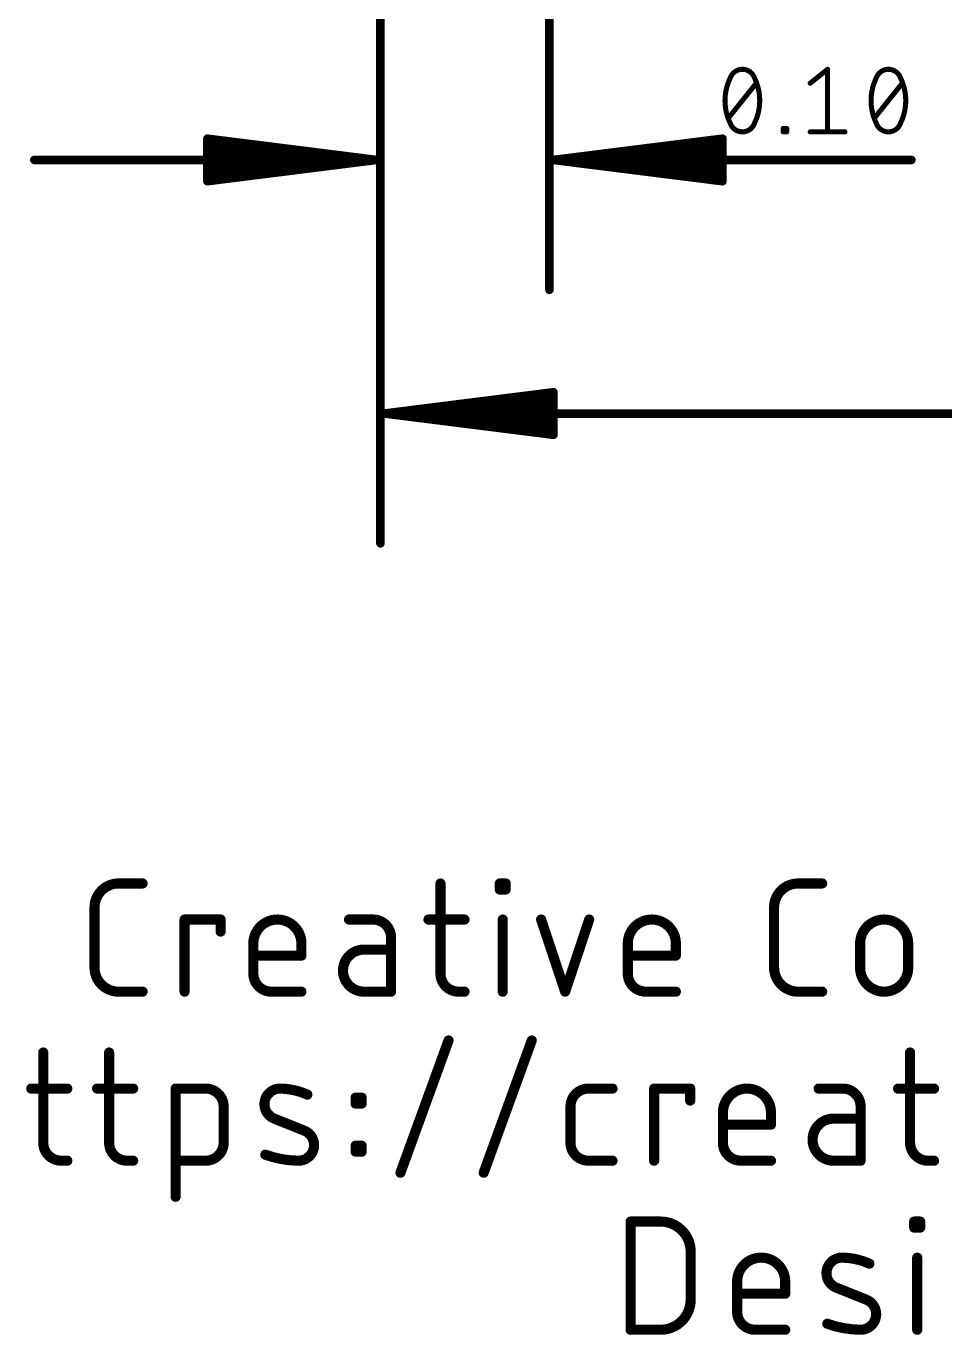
# Model space of a CAD drawing. Extents: x -28.1 to 58.5, y -25.8 to 33.8.
# Drawn here: x -5.32 to 8.48, y -25.27 to -5.61 of the extents above; entities that cross this region are included whole.
import ezdxf

# ---------------------------------------------------------------- set-up
doc = ezdxf.new("R2010")
doc.units = 0
doc.layers.add('47', color=253, linetype='CONTINUOUS')
doc.layers.add('51', color=253, linetype='CONTINUOUS')

msp = doc.modelspace()

# ---------------------------------------------------------------- linework, layer by layer
at = {"layer": '47'}
for points, const_width in [([(0, 2.54), (0, -9.57)], 0.13), ([(2.54, 2.54), (2.54, -9.57)], 0.13), ([(0, 0), (0, -13.38)], 0.13), ([(6.4583, -6.4669), (6.7193, -6.2581)], 0.0762), ([(6.7193, -6.2581), (6.7193, -7.1979)], 0.0762), ([(5.2303, -6.9891), (5.648, -6.4669)], 0.0762), ([(7.4249, -6.9891), (7.8426, -6.4669)], 0.0762), ([(-0.065, -7.62), (-2.6, -7.3008)], 0.13), ([(-2.6, -7.3008), (-2.6, -7.9392)], 0.13), ([(2.605, -7.62), (5.14, -7.3008)], 0.13), ([(5.14, -7.3008), (5.14, -7.9392)], 0.13), ([(6.0531, -7.1979), (6.0531, -7.1457)], 0.0762), ([(6.0531, -7.1457), (6.1053, -7.1457)], 0.0762), ([(6.1053, -7.1979), (6.0531, -7.1979)], 0.0762), ([(6.1053, -7.1457), (6.1053, -7.1979)], 0.0762), ([(6.4583, -7.1979), (6.9804, -7.1979)], 0.0762), ([(-0.065, -7.62), (-2.6, -7.36)], 0.13), ([(-0.065, -7.62), (-2.6, -7.49)], 0.13), ([(2.605, -7.62), (5.14, -7.36)], 0.13), ([(2.605, -7.62), (5.14, -7.49)], 0.13), ([(-0.065, -7.62), (-5.2, -7.62)], 0.13), ([(-2.6, -7.9392), (-0.065, -7.62)], 0.13), ([(-2.6, -7.75), (-0.065, -7.62)], 0.13), ([(-2.6, -7.88), (-0.065, -7.62)], 0.13), ([(2.605, -7.62), (7.9784, -7.62)], 0.13), ([(5.14, -7.9392), (2.605, -7.62)], 0.13), ([(5.14, -7.75), (2.605, -7.62)], 0.13), ([(5.14, -7.88), (2.605, -7.62)], 0.13), ([(0.065, -11.43), (2.6, -11.1108)], 0.13), ([(0.065, -11.43), (2.6, -11.17)], 0.13), ([(2.6, -11.1108), (2.6, -11.7492)], 0.13), ([(0.065, -11.43), (2.6, -11.3)], 0.13), ([(0.065, -11.43), (25.335, -11.43)], 0.13), ([(2.6, -11.7492), (0.065, -11.43)], 0.13), ([(2.6, -11.56), (0.065, -11.43)], 0.13), ([(2.6, -11.69), (0.065, -11.43)], 0.13)]:
    msp.add_lwpolyline(points, dxfattribs=dict(at, const_width=const_width))
for points, const_width in [([(5.4392, -6.2581, 0.3205), (5.2564, -6.3886)], 0.0762), ([(5.6219, -6.3886, 0.3205), (5.4392, -6.2581)], 0.0762), ([(5.4392, -6.2391, 1), (5.4392, -6.2771)], 0.0381), ([(5.4392, -6.2771, 1), (5.4392, -6.2391)], 0.0381), ([(6.7384, -6.2581, 1), (6.7003, -6.2581)], 0.0381), ([(6.7312, -6.273, 1), (6.7074, -6.2432)], 0.0381), ([(7.6337, -6.2581, 0.3205), (7.451, -6.3886)], 0.0762), ([(7.8164, -6.3886, 0.3205), (7.6337, -6.2581)], 0.0762), ([(7.6337, -6.2391, 1), (7.6337, -6.2771)], 0.0381), ([(7.6337, -6.2771, 1), (7.6337, -6.2391)], 0.0381), ([(5.2564, -6.3886, 0.1139), (5.1781, -6.728)], 0.0762), ([(5.2384, -6.3824, 1), (5.2744, -6.3948)], 0.0381), ([(5.2735, -6.397, 1), (5.2393, -6.3803)], 0.0381), ([(5.7002, -6.728, 0.1139), (5.6219, -6.3886)], 0.0762), ([(5.639, -6.3803, 1), (5.6048, -6.397)], 0.0381), ([(5.6039, -6.3948, 1), (5.6399, -6.3825)], 0.0381), ([(5.6629, -6.4788, 1), (5.6331, -6.455)], 0.0381), ([(6.4464, -6.4521, 1), (6.4702, -6.4818)], 0.0381), ([(7.451, -6.3886, 0.1139), (7.3727, -6.728)], 0.0762), ([(7.4329, -6.3824, 1), (7.469, -6.3948)], 0.0381), ([(7.4681, -6.397, 1), (7.4338, -6.3803)], 0.0381), ([(7.8948, -6.728, 0.1139), (7.8164, -6.3886)], 0.0762), ([(7.8336, -6.3803, 1), (7.7993, -6.397)], 0.0381), ([(7.7984, -6.3948, 1), (7.8345, -6.3825)], 0.0381), ([(7.8574, -6.4788, 1), (7.8277, -6.455)], 0.0381), ([(5.1781, -6.728, 0.1139), (5.2564, -7.0674)], 0.0762), ([(5.1971, -6.728, 1), (5.1591, -6.728)], 0.0381), ([(5.1591, -6.728, 1), (5.1971, -6.728)], 0.0381), ([(5.6219, -7.0674, 0.1139), (5.7002, -6.728)], 0.0762), ([(5.7193, -6.728, 1), (5.6812, -6.728)], 0.0381), ([(5.6812, -6.728, 1), (5.7193, -6.728)], 0.0381), ([(7.3727, -6.728, 0.1139), (7.451, -7.0674)], 0.0762), ([(7.3917, -6.728, 1), (7.3536, -6.728)], 0.0381), ([(7.3536, -6.728, 1), (7.3917, -6.728)], 0.0381), ([(7.8164, -7.0674, 0.1139), (7.8948, -6.728)], 0.0762), ([(7.9138, -6.728, 1), (7.8757, -6.728)], 0.0381), ([(7.8757, -6.728, 1), (7.9138, -6.728)], 0.0381), ([(5.2154, -6.9772, 1), (5.2452, -7.001)], 0.0381), ([(5.2564, -7.0674, 0.3205), (5.4392, -7.1979)], 0.0762), ([(5.2744, -7.0612, 1), (5.2384, -7.0736)], 0.0381), ([(5.2393, -7.0757, 1), (5.2735, -7.059)], 0.0381), ([(5.4392, -7.1979, 0.3205), (5.6219, -7.0674)], 0.0762), ([(5.6048, -7.059, 1), (5.639, -7.0757)], 0.0381), ([(5.6399, -7.0736, 1), (5.6039, -7.0612)], 0.0381), ([(7.41, -6.9772, 1), (7.4397, -7.001)], 0.0381), ([(7.469, -7.0612, 1), (7.4329, -7.0736)], 0.0381), ([(7.451, -7.0674, 0.3205), (7.6337, -7.1979)], 0.0762), ([(7.4338, -7.0757, 1), (7.4681, -7.059)], 0.0381), ([(7.6337, -7.1979, 0.3205), (7.8164, -7.0674)], 0.0762), ([(7.7993, -7.059, 1), (7.8336, -7.0757)], 0.0381), ([(7.8345, -7.0736, 1), (7.7984, -7.0612)], 0.0381), ([(-2.5959, -7.2685, 1), (-2.6041, -7.333)], 0.065), ([(-2.5675, -7.3008, 1), (-2.6325, -7.3008)], 0.065), ([(5.1725, -7.3008, 1), (5.1075, -7.3008)], 0.065), ([(5.1441, -7.333, 1), (5.1359, -7.2685)], 0.065), ([(5.4392, -7.1789, 1), (5.4392, -7.2169)], 0.0381), ([(5.4392, -7.2169, 1), (5.4392, -7.1789)], 0.0381), ([(6.0531, -7.1266, 1), (6.0531, -7.1647)], 0.0381), ([(6.0722, -7.1457, 1), (6.0341, -7.1457)], 0.0381), ([(6.0531, -7.1789, 1), (6.0531, -7.217)], 0.0381), ([(6.0341, -7.1979, 1), (6.0722, -7.1979)], 0.0381), ([(6.1244, -7.1457, 1), (6.0863, -7.1457)], 0.0381), ([(6.0863, -7.1979, 1), (6.1244, -7.1979)], 0.0381), ([(6.1053, -7.1647, 1), (6.1053, -7.1266)], 0.0381), ([(6.1053, -7.217, 1), (6.1053, -7.1789)], 0.0381), ([(6.4583, -7.1789, 1), (6.4583, -7.217)], 0.0381), ([(6.7003, -7.1979, 1), (6.7384, -7.1979)], 0.0381), ([(6.9804, -7.217, 1), (6.9804, -7.1789)], 0.0381), ([(7.6337, -7.1789, 1), (7.6337, -7.2169)], 0.0381), ([(7.6337, -7.2169, 1), (7.6337, -7.1789)], 0.0381), ([(-2.5967, -7.3277, 1), (-2.6033, -7.3923)], 0.065), ([(-2.5983, -7.4575, 1), (-2.6017, -7.5225)], 0.065), ([(5.1433, -7.3923, 1), (5.1367, -7.3277)], 0.065), ([(5.1417, -7.5225, 1), (5.1383, -7.4575)], 0.065), ([(-5.2, -7.5875, 1), (-5.2, -7.6525)], 0.065), ([(-0.0609, -7.6522, 1), (-0.0691, -7.5878)], 0.065), ([(-0.0691, -7.6522, 1), (-0.0609, -7.5878)], 0.065), ([(-0.0617, -7.6523, 1), (-0.0683, -7.5877)], 0.065), ([(-0.0683, -7.6523, 1), (-0.0617, -7.5877)], 0.065), ([(-0.0667, -7.6525, 1), (-0.0633, -7.5875)], 0.065), ([(-0.0633, -7.6525, 1), (-0.0667, -7.5875)], 0.065), ([(-0.065, -7.6525, 1), (-0.065, -7.5875)], 0.065), ([(2.605, -7.5875, 1), (2.605, -7.6525)], 0.065), ([(2.6091, -7.5878, 1), (2.6009, -7.6522)], 0.065), ([(2.6033, -7.5875, 1), (2.6067, -7.6525)], 0.065), ([(2.6067, -7.5875, 1), (2.6033, -7.6525)], 0.065), ([(2.6083, -7.5877, 1), (2.6017, -7.6523)], 0.065), ([(2.6017, -7.5877, 1), (2.6083, -7.6523)], 0.065), ([(2.6009, -7.5878, 1), (2.6091, -7.6522)], 0.065), ([(7.9784, -7.6525, 1), (7.9784, -7.5875)], 0.065), ([(-2.6017, -7.7175, 1), (-2.5983, -7.7825)], 0.065), ([(-2.6033, -7.8477, 1), (-2.5967, -7.9123)], 0.065), ([(5.1367, -7.9123, 1), (5.1433, -7.8477)], 0.065), ([(5.1383, -7.7825, 1), (5.1417, -7.7175)], 0.065), ([(-2.6041, -7.907, 1), (-2.5959, -7.9715)], 0.065), ([(-2.6325, -7.9392, 1), (-2.5675, -7.9392)], 0.065), ([(5.1075, -7.9392, 1), (5.1725, -7.9392)], 0.065), ([(5.1359, -7.9715, 1), (5.1441, -7.907)], 0.065), ([(-0.0325, -9.57, 1), (0.0325, -9.57)], 0.065), ([(2.5075, -9.57, 1), (2.5725, -9.57)], 0.065), ([(2.6325, -11.1108, 1), (2.5675, -11.1108)], 0.065), ([(2.6041, -11.143, 1), (2.5959, -11.0785)], 0.065), ([(2.6033, -11.2023, 1), (2.5967, -11.1377)], 0.065), ([(0.065, -11.3975, 1), (0.065, -11.4625)], 0.065), ([(0.0691, -11.3978, 1), (0.0609, -11.4622)], 0.065), ([(0.0633, -11.3975, 1), (0.0667, -11.4625)], 0.065), ([(0.0667, -11.3975, 1), (0.0633, -11.4625)], 0.065), ([(0.0683, -11.3977, 1), (0.0617, -11.4623)], 0.065), ([(0.0617, -11.3977, 1), (0.0683, -11.4623)], 0.065), ([(0.0609, -11.3978, 1), (0.0691, -11.4622)], 0.065), ([(2.6017, -11.3325, 1), (2.5983, -11.2675)], 0.065), ([(2.5983, -11.5925, 1), (2.6017, -11.5275)], 0.065), ([(2.5675, -11.7492, 1), (2.6325, -11.7492)], 0.065), ([(2.5959, -11.7815, 1), (2.6041, -11.717)], 0.065), ([(2.5967, -11.7223, 1), (2.6033, -11.6577)], 0.065), ([(-0.0325, -13.38, 1), (0.0325, -13.38)], 0.065)]:
    msp.add_lwpolyline(points, format="xyb", dxfattribs=dict(at, const_width=const_width))
at = {"layer": '51'}
for points, const_width in [([(-3.9353, -18.4912, 0.4142), (-4.2966, -18.8524)], 0.1524), ([(-3.9353, -18.4531, 1), (-3.9353, -18.5293)], 0.0762), ([(-3.9353, -18.5293, 1), (-3.9353, -18.4531)], 0.0762), ([(-3.5741, -18.5293, 1), (-3.5741, -18.4531)], 0.0762), ([(0.9408, -18.4912, 1), (0.8646, -18.4912)], 0.0762), ([(1.8312, -18.4912, 1), (1.755, -18.4912)], 0.0762), ([(1.7931, -18.4531, 1), (1.7931, -18.5293)], 0.0762), ([(1.9215, -18.4912, 1), (1.8453, -18.4912)], 0.0762), ([(1.8834, -18.5293, 1), (1.8834, -18.4531)], 0.0762), ([(6.2771, -18.4912, 0.4142), (5.9158, -18.8524)], 0.1524), ([(6.2771, -18.4531, 1), (6.2771, -18.5293)], 0.0762), ([(6.2771, -18.5293, 1), (6.2771, -18.4531)], 0.0762), ([(6.6383, -18.5293, 1), (6.6383, -18.4531)], 0.0762), ([(1.7931, -18.5434, 1), (1.7931, -18.6196)], 0.0762), ([(1.755, -18.5815, 1), (1.8312, -18.5815)], 0.0762), ([(1.8453, -18.5815, 1), (1.9215, -18.5815)], 0.0762), ([(1.8834, -18.6196, 1), (1.8834, -18.5434)], 0.0762), ([(-4.2585, -18.8524, 1), (-4.3347, -18.8524)], 0.0762), ([(-4.3347, -18.8524, 1), (-4.2585, -18.8524)], 0.0762), ([(5.9539, -18.8524, 1), (5.8777, -18.8524)], 0.0762), ([(5.8777, -18.8524, 1), (5.9539, -18.8524)], 0.0762), ([(-2.9052, -19.0331, 1), (-2.9814, -19.0331)], 0.0762), ([(-2.9433, -18.995, 1), (-2.9433, -19.0712)], 0.0762), ([(-2.3634, -19.0331, 1), (-2.4396, -19.0331)], 0.0762), ([(-2.4015, -19.0712, 1), (-2.4015, -18.995)], 0.0762), ([(-1.1872, -19.3943, 1), (-1.9097, -19.3943)], 0.1524), ([(-0.472, -18.995, 1), (-0.472, -19.0712)], 0.0762), ([(0.1601, -19.304, 0.4142), (-0.1108, -19.0331)], 0.1524), ([(-0.1108, -18.995, 1), (-0.1108, -19.0712)], 0.0762), ([(-0.1108, -19.0712, 1), (-0.1108, -18.995)], 0.0762), ([(0.7221, -18.995, 1), (0.7221, -19.0712)], 0.0762), ([(1.2639, -19.0712, 1), (1.2639, -18.995)], 0.0762), ([(1.8764, -19.0331, 1), (1.8002, -19.0331)], 0.0762), ([(2.451, -19.021, 1), (2.3788, -19.0451)], 0.0762), ([(3.1735, -19.0451, 1), (3.1012, -19.021)], 0.0762), ([(4.44, -19.3943, 1), (3.7175, -19.3943)], 0.1524), ([(7.931, -19.3943, 1), (7.2085, -19.3943)], 0.1524), ([(-2.4396, -19.2137, 1), (-2.3634, -19.2137)], 0.0762), ([(0.1982, -19.304, 1), (0.122, -19.304)], 0.0762), ([(0.122, -19.304, 1), (0.1982, -19.304)], 0.0762), ([(-1.8716, -19.3943, 1), (-1.9478, -19.3943)], 0.0762), ([(-1.9478, -19.3943, 1), (-1.8716, -19.3943)], 0.0762), ([(-1.1491, -19.3943, 1), (-1.2253, -19.3943)], 0.0762), ([(-1.2253, -19.3943, 1), (-1.1491, -19.3943)], 0.0762), ([(-0.2463, -19.4846, 1), (-0.2463, -20.1168)], 0.1524), ([(-0.2463, -19.4465, 1), (-0.2463, -19.5227)], 0.0762), ([(-0.2463, -19.5227, 1), (-0.2463, -19.4465)], 0.0762), ([(0.1601, -19.5227, 1), (0.1601, -19.4465)], 0.0762), ([(3.7556, -19.3943, 1), (3.6794, -19.3943)], 0.0762), ([(3.6794, -19.3943, 1), (3.7556, -19.3943)], 0.0762), ([(4.4781, -19.3943, 1), (4.4019, -19.3943)], 0.0762), ([(4.4019, -19.3943, 1), (4.4781, -19.3943)], 0.0762), ([(7.2466, -19.3943, 1), (7.1704, -19.3943)], 0.0762), ([(7.1704, -19.3943, 1), (7.2466, -19.3943)], 0.0762), ([(7.9691, -19.3943, 1), (7.8929, -19.3943)], 0.0762), ([(7.8929, -19.3943, 1), (7.9691, -19.3943)], 0.0762), ([(-1.9097, -19.5368, 1), (-1.9097, -19.613)], 0.0762), ([(-1.2253, -19.5749, 1), (-1.1491, -19.5749)], 0.0762), ([(-1.1872, -19.613, 1), (-1.1872, -19.5368)], 0.0762), ([(3.7175, -19.5368, 1), (3.7175, -19.613)], 0.0762), ([(4.4019, -19.5749, 1), (4.4781, -19.5749)], 0.0762), ([(4.44, -19.613, 1), (4.44, -19.5368)], 0.0762), ([(-4.2966, -19.7556, 0.4142), (-3.9353, -20.1168)], 0.1524), ([(-4.2585, -19.7556, 1), (-4.3347, -19.7556)], 0.0762), ([(-4.3347, -19.7556, 1), (-4.2585, -19.7556)], 0.0762), ([(-1.9097, -19.8459, 0.4142), (-1.6388, -20.1168)], 0.1524), ([(-1.8716, -19.8459, 1), (-1.9478, -19.8459)], 0.0762), ([(-1.9478, -19.8459, 1), (-1.8716, -19.8459)], 0.0762), ([(0.9027, -19.8459, 0.4142), (1.1736, -20.1168)], 0.1524), ([(0.9408, -19.8459, 1), (0.8646, -19.8459)], 0.0762), ([(0.8646, -19.8459, 1), (0.9408, -19.8459)], 0.0762), ([(3.7175, -19.8459, 0.4142), (3.9884, -20.1168)], 0.1524), ([(3.7556, -19.8459, 1), (3.6794, -19.8459)], 0.0762), ([(3.6794, -19.8459, 1), (3.7556, -19.8459)], 0.0762), ([(5.9158, -19.7556, 0.4142), (6.2771, -20.1168)], 0.1524), ([(5.9539, -19.7556, 1), (5.8777, -19.7556)], 0.0762), ([(5.8777, -19.7556, 1), (5.9539, -19.7556)], 0.0762), ([(7.2085, -19.7556, 1), (7.931, -19.7556)], 0.1524), ([(7.2466, -19.7556, 1), (7.1704, -19.7556)], 0.0762), ([(7.1704, -19.7556, 1), (7.2466, -19.7556)], 0.0762), ([(7.9691, -19.7556, 1), (7.8929, -19.7556)], 0.0762), ([(7.8929, -19.7556, 1), (7.9691, -19.7556)], 0.0762), ([(-3.9353, -20.0787, 1), (-3.9353, -20.1549)], 0.0762), ([(-3.9353, -20.1549, 1), (-3.9353, -20.0787)], 0.0762), ([(-3.5741, -20.1549, 1), (-3.5741, -20.0787)], 0.0762), ([(-1.6388, -20.0787, 1), (-1.6388, -20.1549)], 0.0762), ([(-1.6388, -20.1549, 1), (-1.6388, -20.0787)], 0.0762), ([(-1.1872, -20.1549, 1), (-1.1872, -20.0787)], 0.0762), ([(-0.2463, -20.0787, 1), (-0.2463, -20.1549)], 0.0762), ([(-0.2463, -20.1549, 1), (-0.2463, -20.0787)], 0.0762), ([(0.1601, -20.1549, 1), (0.1601, -20.0787)], 0.0762), ([(1.1736, -20.0787, 1), (1.1736, -20.1549)], 0.0762), ([(1.1736, -20.1549, 1), (1.1736, -20.0787)], 0.0762), ([(1.2639, -20.1549, 1), (1.2639, -20.0787)], 0.0762), ([(3.9884, -20.0787, 1), (3.9884, -20.1549)], 0.0762), ([(3.9884, -20.1549, 1), (3.9884, -20.0787)], 0.0762), ([(4.44, -20.1549, 1), (4.44, -20.0787)], 0.0762), ([(6.2771, -20.0787, 1), (6.2771, -20.1549)], 0.0762), ([(6.2771, -20.1549, 1), (6.2771, -20.0787)], 0.0762), ([(6.6383, -20.1549, 1), (6.6383, -20.0787)], 0.0762), ([(-2.9814, -20.1168, 1), (-2.9052, -20.1168)], 0.0762), ([(0.122, -20.1168, 1), (0.1982, -20.1168)], 0.0762), ([(1.8002, -20.1168, 1), (1.8764, -20.1168)], 0.0762), ([(2.74, -20.1048, 1), (2.8123, -20.1288)], 0.0762), ([(2.74, -20.1288, 1), (2.8123, -20.1048)], 0.0762), ([(1.0594, -20.8636, 1), (0.9878, -20.8376)], 0.0762), ([(2.3099, -20.8636, 1), (2.2383, -20.8376)], 0.0762), ([(-5.0287, -21.0312, 1), (-5.1049, -21.0312)], 0.0762), ([(-4.0387, -21.0312, 1), (-4.1149, -21.0312)], 0.0762), ([(7.9973, -21.0312, 1), (7.9211, -21.0312)], 0.0762), ([(-5.2474, -21.535, 1), (-5.2474, -21.6112)], 0.0762), ([(-4.7056, -21.6112, 1), (-4.7056, -21.535)], 0.0762), ([(-4.2575, -21.535, 1), (-4.2575, -21.6112)], 0.0762), ([(-3.7156, -21.6112, 1), (-3.7156, -21.535)], 0.0762), ([(-3.0402, -21.5731, 1), (-3.1164, -21.5731)], 0.0762), ([(-3.0783, -21.535, 1), (-3.0783, -21.6112)], 0.0762), ([(-2.3558, -21.844, 0.4142), (-2.6268, -21.5731)], 0.1524), ([(-2.6268, -21.535, 1), (-2.6268, -21.6112)], 0.0762), ([(-2.6268, -21.6112, 1), (-2.6268, -21.535)], 0.0762), ([(-1.5052, -21.5731, 0.8318), (-1.5955, -22.0246)], 0.1524), ([(-1.0988, -21.6634, 0.1026), (-1.5052, -21.5731)], 0.1524), ([(-1.5046, -21.535, 1), (-1.5057, -21.6112)], 0.0762), ([(-1.5057, -21.6112, 1), (-1.5046, -21.535)], 0.0762), ([(-1.1144, -21.6981, 1), (-1.0831, -21.6286)], 0.0762), ([(3.1269, -21.5731, 0.4142), (2.856, -21.844)], 0.1524), ([(3.1269, -21.535, 1), (3.1269, -21.6112)], 0.0762), ([(3.1269, -21.6112, 1), (3.1269, -21.535)], 0.0762), ([(3.4881, -21.6112, 1), (3.4881, -21.535)], 0.0762), ([(4.1513, -21.5731, 1), (4.0751, -21.5731)], 0.0762), ([(4.1132, -21.535, 1), (4.1132, -21.6112)], 0.0762), ([(4.6932, -21.5731, 1), (4.617, -21.5731)], 0.0762), ([(4.6551, -21.6112, 1), (4.6551, -21.535)], 0.0762), ([(5.8693, -21.9343, 1), (5.1468, -21.9343)], 0.1524), ([(6.5845, -21.535, 1), (6.5845, -21.6112)], 0.0762), ([(7.2167, -21.844, 0.4142), (6.9457, -21.5731)], 0.1524), ([(6.9457, -21.535, 1), (6.9457, -21.6112)], 0.0762), ([(6.9457, -21.6112, 1), (6.9457, -21.535)], 0.0762), ([(7.7786, -21.535, 1), (7.7786, -21.6112)], 0.0762), ([(8.3204, -21.6112, 1), (8.3204, -21.535)], 0.0762), ([(-2.3177, -21.844, 1), (-2.3939, -21.844)], 0.0762), ([(-2.3939, -21.844, 1), (-2.3177, -21.844)], 0.0762), ([(-0.3347, -21.7085, 1), (-0.4109, -21.7085)], 0.0762), ([(-0.3728, -21.6704, 1), (-0.3728, -21.7466)], 0.0762), ([(-0.3728, -21.7607, 1), (-0.3728, -21.8369)], 0.0762), ([(-0.4109, -21.7988, 1), (-0.3347, -21.7988)], 0.0762), ([(-0.2444, -21.7085, 1), (-0.3206, -21.7085)], 0.0762), ([(-0.3206, -21.7988, 1), (-0.2444, -21.7988)], 0.0762), ([(-0.2825, -21.7466, 1), (-0.2825, -21.6704)], 0.0762), ([(-0.2825, -21.8369, 1), (-0.2825, -21.7607)], 0.0762), ([(2.8941, -21.844, 1), (2.8179, -21.844)], 0.0762), ([(2.8179, -21.844, 1), (2.8941, -21.844)], 0.0762), ([(4.617, -21.7537, 1), (4.6932, -21.7537)], 0.0762), ([(7.2548, -21.844, 1), (7.1786, -21.844)], 0.0762), ([(7.1786, -21.844, 1), (7.2548, -21.844)], 0.0762), ([(-1.5813, -21.9893, 1), (-1.6096, -22.06)], 0.0762), ([(-1.6096, -22.06, 1), (-1.5813, -21.9892)], 0.0762), ([(5.1849, -21.9343, 1), (5.1087, -21.9343)], 0.0762), ([(5.1087, -21.9343, 1), (5.1849, -21.9343)], 0.0762), ([(5.9074, -21.9343, 1), (5.8312, -21.9343)], 0.0762), ([(5.8312, -21.9343, 1), (5.9074, -21.9343)], 0.0762), ([(6.8102, -22.0246, 1), (6.8102, -22.6568)], 0.1524), ([(6.8102, -21.9865, 1), (6.8102, -22.0627)], 0.0762), ([(6.8102, -22.0627, 1), (6.8102, -21.9865)], 0.0762), ([(7.2167, -22.0627, 1), (7.2167, -21.9865)], 0.0762), ([(-1.2342, -22.6568, 0.8318), (-1.1439, -22.2052)], 0.1524), ([(-1.1298, -22.1699, 1), (-1.1581, -22.2406)], 0.0762), ([(-1.1581, -22.2406, 1), (-1.1298, -22.1699)], 0.0762), ([(5.1468, -22.0768, 1), (5.1468, -22.153)], 0.0762), ([(5.8312, -22.1149, 1), (5.9074, -22.1149)], 0.0762), ([(5.8693, -22.153, 1), (5.8693, -22.0768)], 0.0762), ([(-5.0668, -22.3859, 0.4142), (-4.7959, -22.6568)], 0.1524), ([(-5.0287, -22.3859, 1), (-5.1049, -22.3859)], 0.0762), ([(-5.1049, -22.3859, 1), (-5.0287, -22.3859)], 0.0762), ([(-4.0768, -22.3859, 0.4142), (-3.8059, -22.6568)], 0.1524), ([(-4.0387, -22.3859, 1), (-4.1149, -22.3859)], 0.0762), ([(-4.1149, -22.3859, 1), (-4.0387, -22.3859)], 0.0762), ([(-2.6268, -22.6568, 0.4142), (-2.3558, -22.3859)], 0.1524), ([(-2.3177, -22.3859, 1), (-2.3939, -22.3859)], 0.0762), ([(-2.3939, -22.3859, 1), (-2.3177, -22.3859)], 0.0762), ([(-0.3347, -22.431, 1), (-0.4109, -22.431)], 0.0762), ([(-0.3728, -22.3929, 1), (-0.3728, -22.4691)], 0.0762), ([(-0.2444, -22.431, 1), (-0.3206, -22.431)], 0.0762), ([(-0.2825, -22.4691, 1), (-0.2825, -22.3929)], 0.0762), ([(2.856, -22.3859, 0.4142), (3.1269, -22.6568)], 0.1524), ([(2.8941, -22.3859, 1), (2.8179, -22.3859)], 0.0762), ([(2.8179, -22.3859, 1), (2.8941, -22.3859)], 0.0762), ([(5.1468, -22.3859, 0.4142), (5.4177, -22.6568)], 0.1524), ([(5.1849, -22.3859, 1), (5.1087, -22.3859)], 0.0762), ([(5.1087, -22.3859, 1), (5.1849, -22.3859)], 0.0762), ([(7.9592, -22.3859, 0.4142), (8.2301, -22.6568)], 0.1524), ([(7.9973, -22.3859, 1), (7.9211, -22.3859)], 0.0762), ([(7.9211, -22.3859, 1), (7.9973, -22.3859)], 0.0762), ([(-4.7959, -22.6187, 1), (-4.7959, -22.6949)], 0.0762), ([(-4.7959, -22.6949, 1), (-4.7959, -22.6187)], 0.0762), ([(-4.7056, -22.6949, 1), (-4.7056, -22.6187)], 0.0762), ([(-3.8059, -22.6187, 1), (-3.8059, -22.6949)], 0.0762), ([(-3.8059, -22.6949, 1), (-3.8059, -22.6187)], 0.0762), ([(-3.7156, -22.6949, 1), (-3.7156, -22.6187)], 0.0762), ([(-3.0783, -22.6187, 1), (-3.0783, -22.6949)], 0.0762), ([(-2.6268, -22.6187, 1), (-2.6268, -22.6949)], 0.0762), ([(-2.6268, -22.6949, 1), (-2.6268, -22.6187)], 0.0762), ([(-1.718, -22.5306, 1), (-1.7438, -22.6023)], 0.0762), ([(-1.7309, -22.5665, 0.083), (-1.2342, -22.6568)], 0.1524), ([(-1.2337, -22.6187, 1), (-1.2348, -22.6949)], 0.0762), ([(-1.2348, -22.6949, 1), (-1.2337, -22.6187)], 0.0762), ([(-0.3728, -22.4832, 1), (-0.3728, -22.5594)], 0.0762), ([(-0.4109, -22.5213, 1), (-0.3347, -22.5213)], 0.0762), ([(-0.3206, -22.5213, 1), (-0.2444, -22.5213)], 0.0762), ([(-0.2825, -22.5594, 1), (-0.2825, -22.4832)], 0.0762), ([(3.1269, -22.6187, 1), (3.1269, -22.6949)], 0.0762), ([(3.1269, -22.6949, 1), (3.1269, -22.6187)], 0.0762), ([(3.4881, -22.6949, 1), (3.4881, -22.6187)], 0.0762), ([(5.4177, -22.6187, 1), (5.4177, -22.6949)], 0.0762), ([(5.4177, -22.6949, 1), (5.4177, -22.6187)], 0.0762), ([(5.8693, -22.6949, 1), (5.8693, -22.6187)], 0.0762), ([(6.8102, -22.6187, 1), (6.8102, -22.6949)], 0.0762), ([(6.8102, -22.6949, 1), (6.8102, -22.6187)], 0.0762), ([(7.2167, -22.6949, 1), (7.2167, -22.6187)], 0.0762), ([(8.2301, -22.6187, 1), (8.2301, -22.6949)], 0.0762), ([(8.2301, -22.6949, 1), (8.2301, -22.6187)], 0.0762), ([(8.3204, -22.6949, 1), (8.3204, -22.6187)], 0.0762), ([(0.2653, -22.8244, 1), (0.3369, -22.8504)], 0.0762), ([(1.5158, -22.8244, 1), (1.5874, -22.8504)], 0.0762), ([(4.0751, -22.6568, 1), (4.1513, -22.6568)], 0.0762), ([(7.1786, -22.6568, 1), (7.2548, -22.6568)], 0.0762), ([(-3.1164, -23.1987, 1), (-3.0402, -23.1987)], 0.0762), ([(3.7973, -23.5712, 1), (3.7211, -23.5712)], 0.0762), ([(3.7592, -23.5331, 1), (3.7592, -23.6093)], 0.0762), ([(4.6623, -24.0228, 0.4142), (4.2108, -23.5712)], 0.1524), ([(4.2108, -23.5331, 1), (4.2108, -23.6093)], 0.0762), ([(4.2108, -23.6093, 1), (4.2108, -23.5331)], 0.0762), ([(8.0594, -23.5712, 1), (7.9832, -23.5712)], 0.0762), ([(8.0213, -23.5331, 1), (8.0213, -23.6093)], 0.0762), ([(8.0213, -23.6234, 1), (8.0213, -23.6996)], 0.0762), ([(8.1497, -23.5712, 1), (8.0735, -23.5712)], 0.0762), ([(8.1116, -23.6093, 1), (8.1116, -23.5331)], 0.0762), ([(8.1116, -23.6996, 1), (8.1116, -23.6234)], 0.0762), ([(7.9832, -23.6615, 1), (8.0594, -23.6615)], 0.0762), ([(8.0735, -23.6615, 1), (8.1497, -23.6615)], 0.0762), ([(4.7004, -24.0228, 1), (4.6242, -24.0228)], 0.0762), ([(4.6242, -24.0228, 1), (4.7004, -24.0228)], 0.0762), ([(6.083, -24.4743, 1), (5.3605, -24.4743)], 0.1524), ([(6.941, -24.1131, 0.8318), (6.8507, -24.5646)], 0.1524), ([(7.3474, -24.2034, 0.1026), (6.941, -24.1131)], 0.1524), ([(6.9416, -24.075, 1), (6.9405, -24.1512)], 0.0762), ([(6.9405, -24.1512, 1), (6.9416, -24.075)], 0.0762), ([(7.3318, -24.2381, 1), (7.3631, -24.1686)], 0.0762), ([(8.1046, -24.1131, 1), (8.0284, -24.1131)], 0.0762), ([(5.3986, -24.4743, 1), (5.3224, -24.4743)], 0.0762), ([(5.3224, -24.4743, 1), (5.3986, -24.4743)], 0.0762), ([(5.3605, -24.6168, 1), (5.3605, -24.693)], 0.0762), ([(6.1211, -24.4743, 1), (6.0449, -24.4743)], 0.0762), ([(6.0449, -24.4743, 1), (6.1211, -24.4743)], 0.0762), ([(6.083, -24.693, 1), (6.083, -24.6168)], 0.0762), ([(6.8649, -24.5293, 1), (6.8366, -24.6)], 0.0762), ([(6.8366, -24.6, 1), (6.8649, -24.5292)], 0.0762), ([(4.2108, -25.1968, 0.4142), (4.6623, -24.7452)], 0.1524), ([(4.7004, -24.7452, 1), (4.6242, -24.7452)], 0.0762), ([(4.6242, -24.7452, 1), (4.7004, -24.7452)], 0.0762), ([(6.0449, -24.6549, 1), (6.1211, -24.6549)], 0.0762), ([(7.2119, -25.1968, 0.8318), (7.3023, -24.7452)], 0.1524), ([(7.3164, -24.7099, 1), (7.2881, -24.7806)], 0.0762), ([(7.2881, -24.7806, 1), (7.3164, -24.7099)], 0.0762), ([(5.3605, -24.9259, 0.4142), (5.6315, -25.1968)], 0.1524), ([(5.3986, -24.9259, 1), (5.3224, -24.9259)], 0.0762), ([(5.3224, -24.9259, 1), (5.3986, -24.9259)], 0.0762), ([(3.7592, -25.1587, 1), (3.7592, -25.2349)], 0.0762), ([(3.7211, -25.1968, 1), (3.7973, -25.1968)], 0.0762), ([(4.2108, -25.1587, 1), (4.2108, -25.2349)], 0.0762), ([(4.2108, -25.2349, 1), (4.2108, -25.1587)], 0.0762), ([(5.6315, -25.1587, 1), (5.6315, -25.2349)], 0.0762), ([(5.6315, -25.2349, 1), (5.6315, -25.1587)], 0.0762), ([(6.083, -25.2349, 1), (6.083, -25.1587)], 0.0762), ([(6.7281, -25.0706, 1), (6.7023, -25.1423)], 0.0762), ([(6.7152, -25.1065, 0.083), (7.2119, -25.1968)], 0.1524), ([(7.2125, -25.1587, 1), (7.2114, -25.2349)], 0.0762), ([(7.2114, -25.2349, 1), (7.2125, -25.1587)], 0.0762), ([(8.0284, -25.1968, 1), (8.1046, -25.1968)], 0.0762)]:
    msp.add_lwpolyline(points, format="xyb", dxfattribs=dict(at, const_width=const_width))
at = {"layer": '51', "const_width": 0.1524}
for points in [[(-3.9353, -18.4912), (-3.5741, -18.4912)], [(0.9027, -18.4912), (0.9027, -19.8459)], [(1.7931, -18.5815), (1.7931, -18.4912)], [(1.7931, -18.4912), (1.8834, -18.4912)], [(1.8834, -18.4912), (1.8834, -18.5815)], [(6.2771, -18.4912), (6.6383, -18.4912)], [(1.8834, -18.5815), (1.7931, -18.5815)], [(-4.2966, -19.7556), (-4.2966, -18.8524)], [(5.9158, -19.7556), (5.9158, -18.8524)], [(-2.9433, -20.1168), (-2.9433, -19.0331)], [(-2.9433, -19.0331), (-2.4015, -19.0331)], [(-2.4015, -19.0331), (-2.4015, -19.2137)], [(-0.1108, -19.0331), (-0.472, -19.0331)], [(0.7221, -19.0331), (1.2639, -19.0331)], [(1.8383, -20.1168), (1.8383, -19.0331)], [(2.4149, -19.0331), (2.7761, -20.1168)], [(2.7761, -20.1168), (3.1374, -19.0331)], [(0.1601, -20.1168), (0.1601, -19.304)], [(-1.9097, -19.8459), (-1.9097, -19.3943)], [(-1.1872, -19.3943), (-1.1872, -19.5749)], [(0.1601, -19.4846), (-0.2463, -19.4846)], [(3.7175, -19.8459), (3.7175, -19.3943)], [(4.44, -19.3943), (4.44, -19.5749)], [(7.2085, -19.7556), (7.2085, -19.3943)], [(7.931, -19.3943), (7.931, -19.7556)], [(-1.1872, -19.5749), (-1.9097, -19.5749)], [(4.44, -19.5749), (3.7175, -19.5749)], [(-3.5741, -20.1168), (-3.9353, -20.1168)], [(-1.1872, -20.1168), (-1.6388, -20.1168)], [(-0.2463, -20.1168), (0.1601, -20.1168)], [(1.1736, -20.1168), (1.2639, -20.1168)], [(4.44, -20.1168), (3.9884, -20.1168)], [(6.6383, -20.1168), (6.2771, -20.1168)], [(0.3011, -22.8374), (1.0236, -20.8506)], [(1.5516, -22.8374), (2.2741, -20.8506)], [(-5.0668, -21.0312), (-5.0668, -22.3859)], [(-4.0768, -21.0312), (-4.0768, -22.3859)], [(7.9592, -21.0312), (7.9592, -22.3859)], [(-5.2474, -21.5731), (-4.7056, -21.5731)], [(-4.2575, -21.5731), (-3.7156, -21.5731)], [(-3.0783, -23.1987), (-3.0783, -21.5731)], [(-3.0783, -21.5731), (-2.6268, -21.5731)], [(3.1269, -21.5731), (3.4881, -21.5731)], [(4.1132, -22.6568), (4.1132, -21.5731)], [(4.1132, -21.5731), (4.6551, -21.5731)], [(4.6551, -21.5731), (4.6551, -21.7537)], [(6.9457, -21.5731), (6.5845, -21.5731)], [(7.7786, -21.5731), (8.3204, -21.5731)], [(-2.3558, -21.844), (-2.3558, -22.3859)], [(-0.3728, -21.7988), (-0.3728, -21.7085)], [(-0.3728, -21.7085), (-0.2825, -21.7085)], [(-0.2825, -21.7988), (-0.3728, -21.7988)], [(-0.2825, -21.7085), (-0.2825, -21.7988)], [(2.856, -22.3859), (2.856, -21.844)], [(7.2167, -22.6568), (7.2167, -21.844)], [(-1.1439, -22.2052), (-1.5955, -22.0246)], [(5.1468, -22.3859), (5.1468, -21.9343)], [(5.8693, -21.9343), (5.8693, -22.1149)], [(7.2167, -22.0246), (6.8102, -22.0246)], [(5.8693, -22.1149), (5.1468, -22.1149)], [(-0.3728, -22.5213), (-0.3728, -22.431)], [(-0.3728, -22.431), (-0.2825, -22.431)], [(-0.2825, -22.431), (-0.2825, -22.5213)], [(-4.7959, -22.6568), (-4.7056, -22.6568)], [(-3.8059, -22.6568), (-3.7156, -22.6568)], [(-2.6268, -22.6568), (-3.0783, -22.6568)], [(-0.2825, -22.5213), (-0.3728, -22.5213)], [(3.4881, -22.6568), (3.1269, -22.6568)], [(5.8693, -22.6568), (5.4177, -22.6568)], [(6.8102, -22.6568), (7.2167, -22.6568)], [(8.2301, -22.6568), (8.3204, -22.6568)], [(3.7592, -25.1968), (3.7592, -23.5712)], [(3.7592, -23.5712), (4.2108, -23.5712)], [(8.0213, -23.6615), (8.0213, -23.5712)], [(8.0213, -23.5712), (8.1116, -23.5712)], [(8.1116, -23.6615), (8.0213, -23.6615)], [(8.1116, -23.5712), (8.1116, -23.6615)], [(4.6623, -24.0228), (4.6623, -24.7452)], [(8.0665, -25.1968), (8.0665, -24.1131)], [(5.3605, -24.9259), (5.3605, -24.4743)], [(6.083, -24.6549), (5.3605, -24.6549)], [(6.083, -24.4743), (6.083, -24.6549)], [(7.3023, -24.7452), (6.8507, -24.5646)], [(4.2108, -25.1968), (3.7592, -25.1968)], [(6.083, -25.1968), (5.6315, -25.1968)]]:
    msp.add_lwpolyline(points, dxfattribs=at)

doc.saveas('drawing.dxf')
